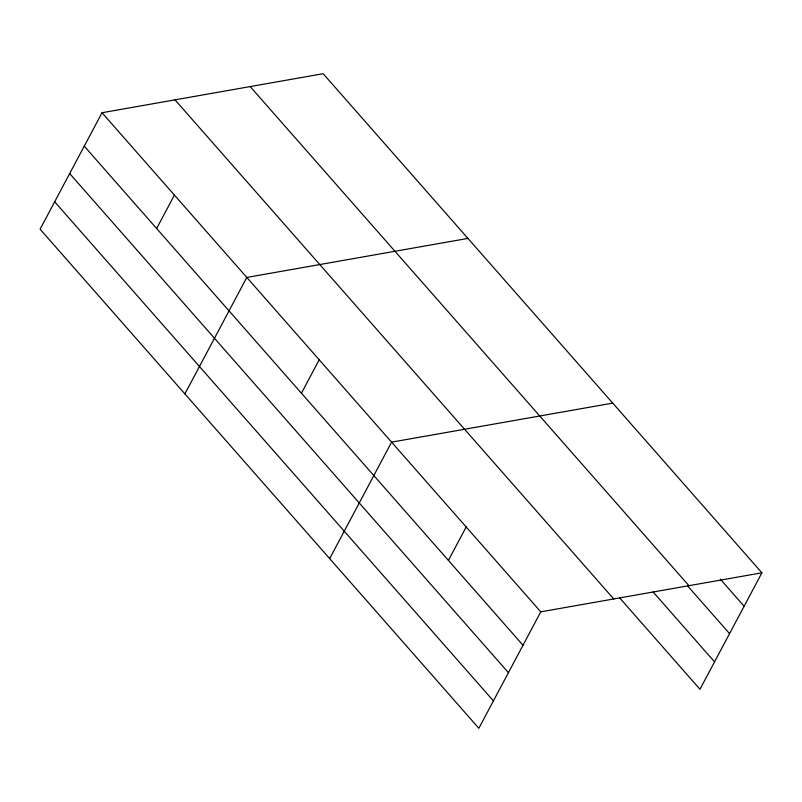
<?xml version="1.0" encoding="UTF-8"?>
<svg xmlns="http://www.w3.org/2000/svg" width="802" height="802" viewBox="0 0 802 802"><rect width="100%" height="100%" fill="white"/><g stroke="black" fill="none" stroke-linecap="round" stroke-linejoin="round"><path stroke-width="1.2" d="M102.024 112.731L40.1 229.192L478.844 728.296L540.769 611.836L761.9 572.808L323.156 73.704L102.024 112.731L540.769 611.836M156.651 228.5L174.415 195.086M184.891 393.892L246.805 277.432L467.937 238.405M301.432 393.211L319.206 359.787M329.672 558.603L391.597 442.143L612.728 403.115M448.408 560.408L466.183 526.984M761.9 572.808L699.976 689.269L619.655 597.891M720.356 579.194L744.126 606.232M250.184 86.586L688.928 585.691M687.755 586.082L729.559 633.63M653.079 591.936L714.552 661.871M174.996 99.849L613.741 598.954M84.25 146.154L522.994 645.249M69.684 173.553L508.428 672.657M54.666 201.783L493.42 700.888"/></g></svg>
